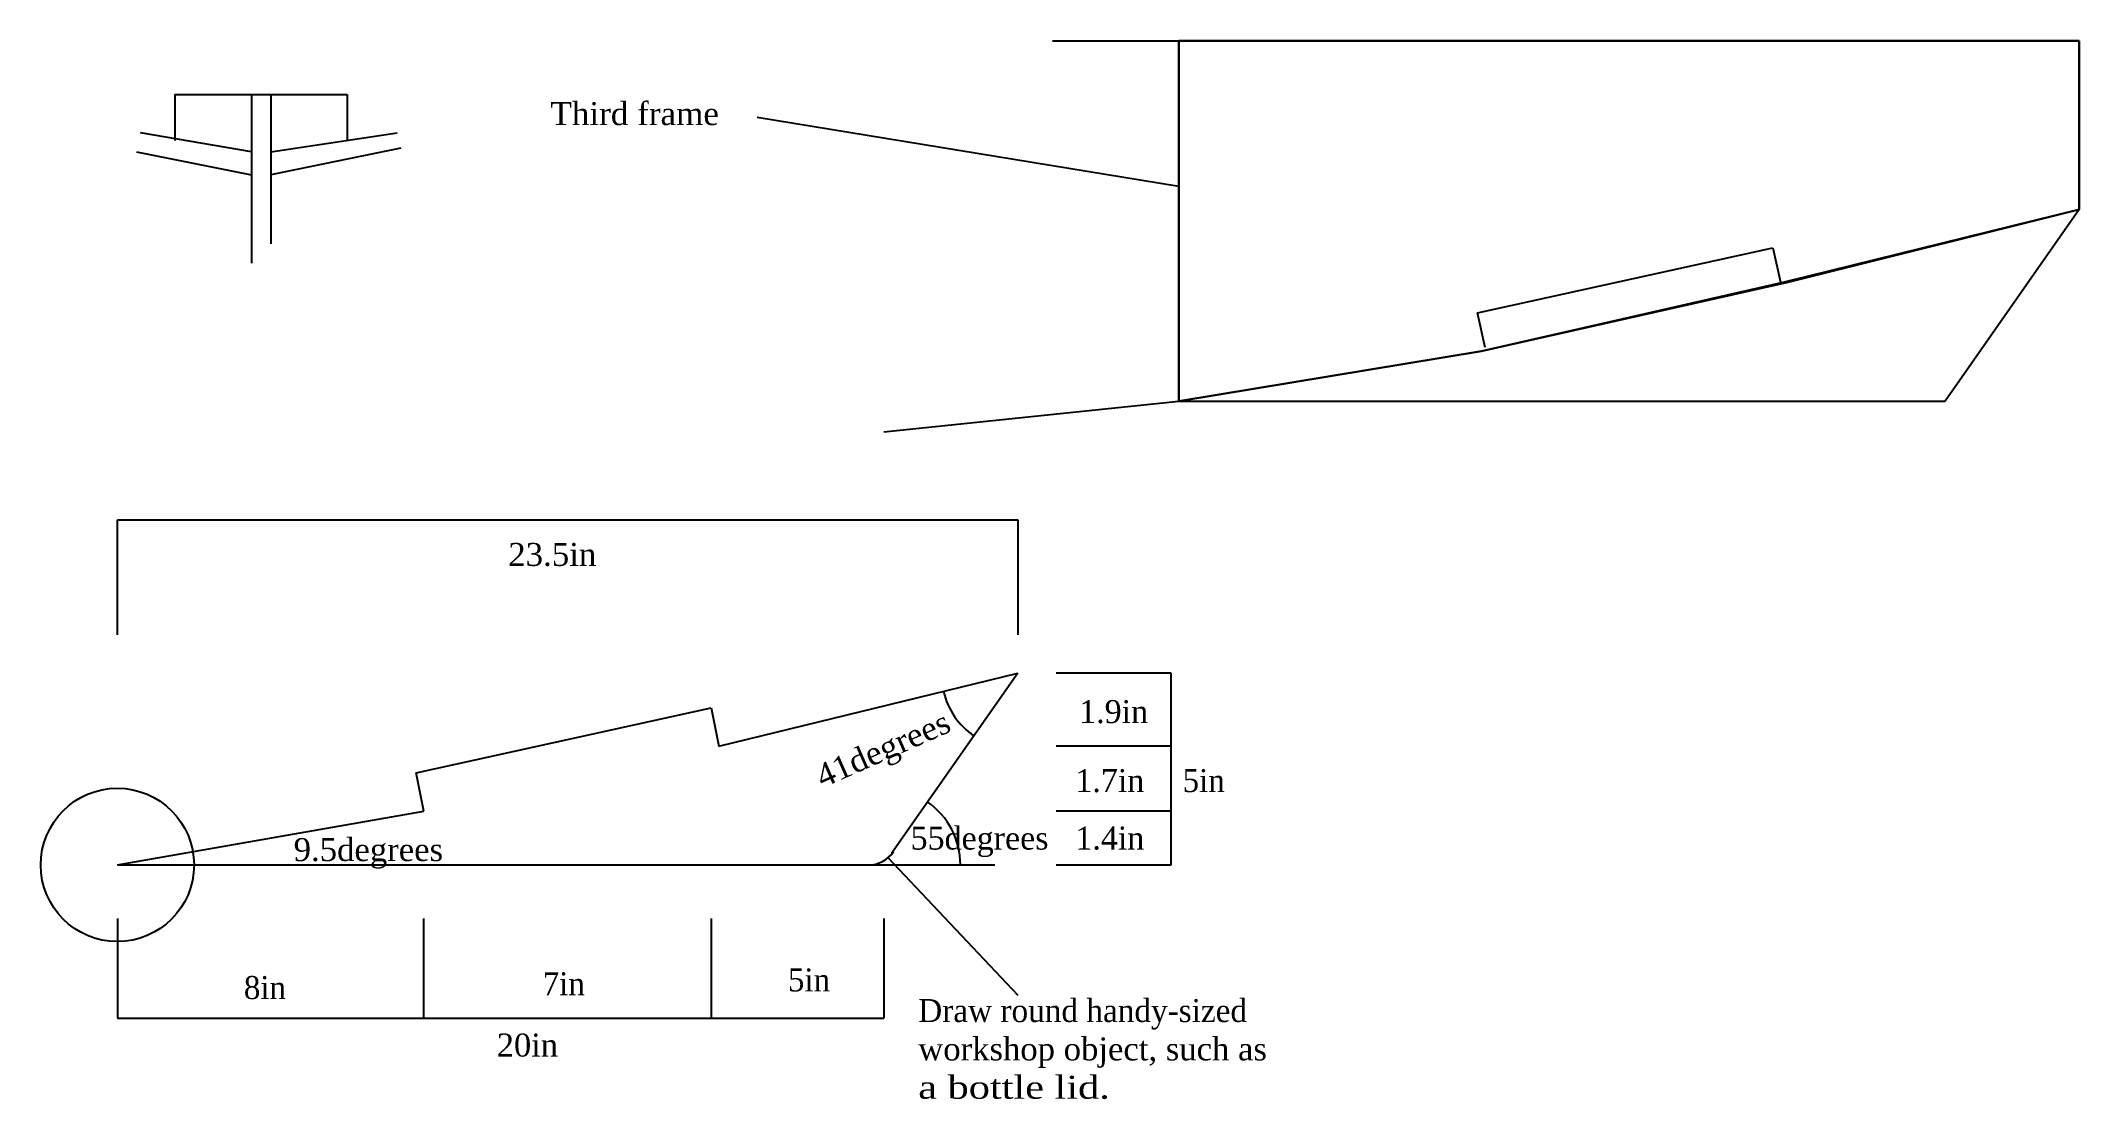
# Model space of a CAD drawing. Extents: x 53.4 to 106.6, y -34 to -6.4.
import ezdxf
from ezdxf.enums import TextEntityAlignment as Align

# ---------------------------------------------------------------- set-up
doc = ezdxf.new("R2010")
doc.units = 0
doc.styles.add('_TCW_TXTSTY_1', font='TIMES.SHX')

msp = doc.modelspace()

# ---------------------------------------------------------------- linework, layer by layer
for p, q in [((79.8, -6.4), (91, -6.4)), ((83.1, -6.4), (83.1, -6.4)), ((83.1, -6.4), (83.1, -13.6)), ((83.1, -13.6), (83.1, -6.4)), ((83.1, -6.4), (83.1, -6.4)), ((91, -6.4), (83.1, -6.4)), ((83.1, -6.4), (91, -6.4)), ((91, -6.4), (83.1, -6.4)), ((91, -6.4), (98.9, -6.4)), ((98.9, -6.4), (91, -6.4)), ((91, -6.4), (98.9, -6.4)), ((98.9, -6.4), (91, -6.4)), ((98.9, -6.4), (106.6, -6.4)), ((106.6, -6.4), (98.9, -6.4)), ((98.9, -6.4), (106.6, -6.4)), ((106.6, -6.4), (98.9, -6.4)), ((106.6, -6.4), (106.6, -6.4)), ((106.6, -6.4), (106.6, -8.7)), ((106.6, -8.7), (106.6, -6.4)), ((106.6, -6.4), (106.6, -6.4)), ((106.6, -6.4), (106.6, -6.4)), ((106.6, -6.4), (106.6, -6.4)), ((106.6, -8.7), (106.6, -10.8)), ((106.6, -10.8), (106.6, -8.7)), ((106.6, -8.7), (106.6, -8.7)), ((106.6, -10.8), (98.9, -12.7)), ((99, -12.7), (106.6, -10.8)), ((106.6, -10.8), (106.6, -10.8)), ((91, -14.5), (99, -12.7)), ((98.9, -12.7), (91, -14.5)), ((98.9, -12.7), (98.9, -12.7)), ((83.1, -13.6), (83.1, -15.8)), ((83.1, -15.8), (83.1, -13.6)), ((83.1, -15.8), (91, -14.5)), ((91, -14.5), (83.1, -15.8)), ((75.4, -16.6), (83.1, -15.8)), ((83.1, -15.8), (83.1, -15.8)), ((71.1, -24.8), (78.9, -22.9)), ((55.4, -27.9), (63.4, -26.5))]:
    msp.add_line(p, q)
at = {"color": 7, "linetype": 'Continuous'}
for p, q in [((56.9, -7.8), (61.4, -7.8)), ((56.9, -7.8), (56.9, -9)), ((58.9, -7.8), (58.9, -12.2)), ((59.4, -7.8), (59.4, -11.7)), ((61.4, -7.8), (61.4, -9)), ((83.1, -10.2), (72.1, -8.4)), ((58.9, -9.3), (56, -8.8)), ((59.4, -9.3), (62.7, -8.8)), ((55.9, -9.3), (58.9, -9.9)), ((62.8, -9.2), (59.4, -9.9)), ((106.6, -10.8), (103.1, -15.8)), ((90.9, -13.5), (98.6, -11.8)), ((98.6, -11.8), (98.8, -12.7)), ((91.1, -14.4), (90.9, -13.5)), ((83.1, -15.8), (103.1, -15.8)), ((55.4, -21.9), (55.4, -18.9)), ((55.4, -18.9), (78.9, -18.9)), ((78.9, -18.9), (78.9, -21.9)), ((78.9, -22.9), (75.6, -27.6)), ((82.9, -22.9), (79.9, -22.9)), ((82.9, -27.9), (82.9, -22.9)), ((63.2, -25.5), (70.9, -23.8)), ((70.9, -23.8), (71.1, -24.8)), ((82.9, -24.8), (79.9, -24.8)), ((63.4, -26.5), (63.2, -25.5)), ((82.9, -26.5), (79.9, -26.5)), ((55.4, -27.9), (78.3, -27.9)), ((75.5, -27.7), (78.9, -31.3)), ((79.9, -27.9), (82.9, -27.9)), ((55.4, -29.3), (55.4, -31.9)), ((63.4, -31.9), (63.4, -29.3)), ((70.9, -29.3), (70.9, -31.9)), ((75.4, -29.3), (75.4, -31.9)), ((55.4, -31.9), (75.4, -31.9))]:
    msp.add_line(p, q, dxfattribs=at)
msp.add_circle((55.4, -27.9), 2, dxfattribs=at)
for centre, radius, start, end in [((78.9, -22.9), 2, -166.2, -125), ((75.4, -27.9), 2, 0, 55), ((75, -27.1), 0.8, -90, -35)]:
    msp.add_arc(centre, radius, start, end, dxfattribs=at)

# ---------------------------------------------------------------- texts
at = {"color": 7, "linetype": 'Continuous', "style": '_TCW_TXTSTY_1'}
for s, p, p2 in [('Third frame', (66.7, -8.6), (71.1, -8.6)), ('23.5in', (65.6, -20.1), (67.9, -20.1)), ('1.9in', (80.5, -24.2), (82.3, -24.2)), ('1.7in', (80.4, -26), (82.2, -26)), ('5in', (83.2, -26), (84.3, -26)), ('55degrees', (76.1, -27.5), (79.7, -27.5)), ('1.4in', (80.4, -27.5), (82.2, -27.5)), ('9.5degrees', (60, -27.8), (63.9, -27.8)), ('8in', (58.7, -31.4), (59.8, -31.4)), ('7in', (66.5, -31.3), (67.6, -31.3)), ('5in', (72.9, -31.2), (74, -31.2)), ('Draw round handy-sized ', (76.3, -32), (85.1, -32)), ('20in', (65.3, -32.9), (66.9, -32.9)), ('workshop object, such as', (76.3, -33), (85.4, -33)), ('a bottle lid.', (76.3, -34), (81.3, -34))]:
    msp.add_text(s, height=0.6, dxfattribs=at).set_placement(p, p2, align=Align.FIT)
msp.add_text('41degrees', height=0.6, rotation=23.9, dxfattribs=at).set_placement((73.8, -25.9), (77.2, -24.4), align=Align.FIT)

doc.saveas('drawing.dxf')
